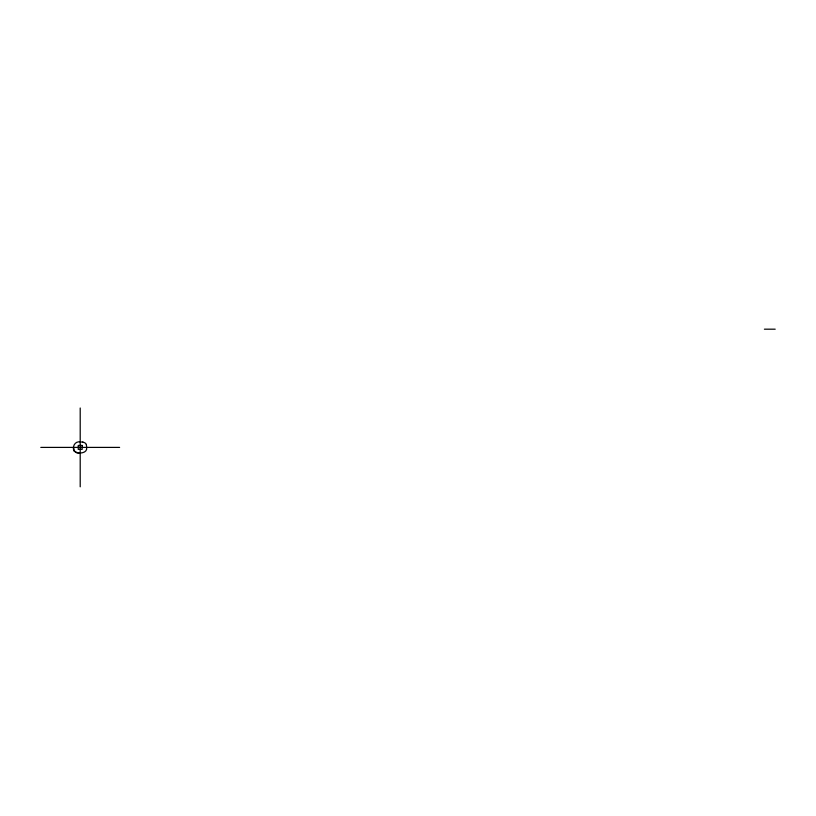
<?xml version="1.0" encoding="UTF-8"?>
<svg xmlns="http://www.w3.org/2000/svg" width="816" height="816" viewBox="0 0 816 816"><rect width="100%" height="100%" fill="white"/><g stroke="black" fill="none" stroke-linecap="round" stroke-linejoin="round"><path stroke-width="1.22" d="M86.282 444.536L86.567 446.117A17.401 17.401 0 0 1 86.588 446.974C87.893 452.849 80.641 453.574 76.602 452.809L73.817 450.881C72.114 445.883 75.439 440.66 80.876 442.007A15.943 15.943 0 0 1 82.64 442.099M764.398 329.185L775.2 329.185M40.8 447.403L119.615 447.403M79.978 452.809L79.529 452.809A15.943 15.943 0 0 1 77.775 452.717L77.143 452.594M82.64 442.109L83.263 442.221M73.817 447.403L73.828 447.841A17.401 17.401 0 0 0 73.848 448.698L74.134 450.269A4.111 4.111 0 0 0 77.153 452.492M80.203 408L80.203 486.815M83.252 442.323A4.111 4.111 0 0 1 86.394 444.485M82.171 445.434L78.234 445.434L78.234 449.371L82.171 449.371L82.171 445.434"/></g></svg>
